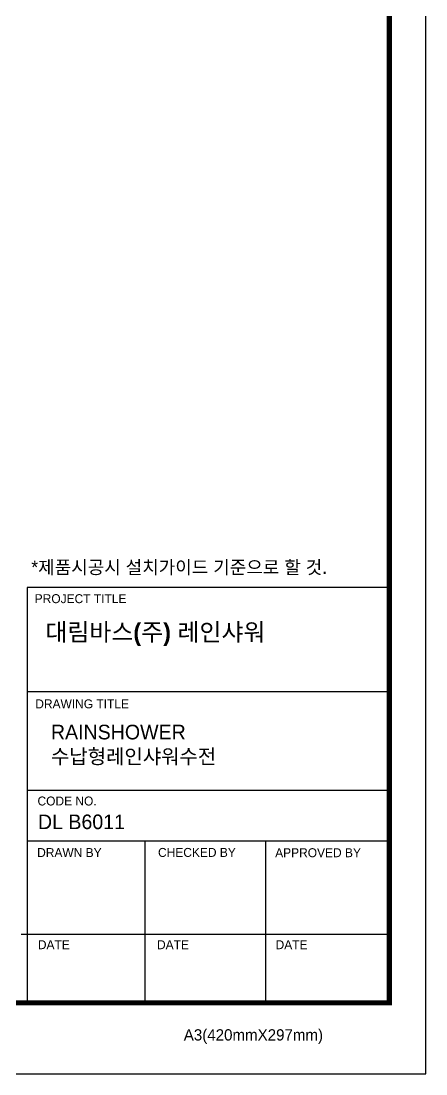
# Model space of a CAD drawing. Extents: x 8047 to 11207, y 0 to 2315.
# Drawn here: x 10643 to 11207, y 0 to 1468 of the extents above; entities that cross this region are included whole.
import ezdxf

# ---------------------------------------------------------------- set-up
doc = ezdxf.new("R2010")
doc.units = 0
doc.header["$LTSCALE"] = 10
doc.header["$MEASUREMENT"] = 0
doc.layers.get('0').update_dxf_attribs({"linetype": 'CONTINUOUS'})
doc.styles.add('Daelim Dimension', font='')
doc.styles.get('Daelim Dimension').set_extended_font_data('나눔고딕')

msp = doc.modelspace()

# ---------------------------------------------------------------- linework, layer by layer
at = {"color": 5, "ltscale": 40}
for p, q in [((11155.8, 678.6), (10650.9, 678.6)), ((11155.8, 532.7), (10650.9, 532.7)), ((11155.8, 532.7), (10650.9, 532.7)), ((11155.8, 395.4), (10650.9, 395.4)), ((11155.8, 395.4), (10650.9, 395.4)), ((11155.8, 324.6), (10650.9, 324.6)), ((11155.8, 324.6), (10650.9, 324.6)), ((10814.9, 324.6), (10814.9, 99.1)), ((10983.2, 324.6), (10983.2, 99.1)), ((11155.8, 194.3), (10642.9, 194.3)), ((11155.8, 194.3), (10654.8, 194.3)), ((11155.8, 99.1), (10723.1, 99.1))]:
    msp.add_line(p, q, dxfattribs=at)
at = {"color": 5, "ltscale": 0.5}
msp.add_line((10650.9, 678.6), (10650.9, 96.1), dxfattribs=at)
at = {"ltscale": 0.5}
msp.add_lwpolyline([(8047.4, 0), (11206.9, 0), (11206.9, 2315), (8047.4, 2315)], close=True, dxfattribs=at)
at = {"color": 5, "linetype": 'ByBlock', "lineweight": 200, "const_width": 7.28}
msp.add_lwpolyline([(8098.2, 99.1), (11155.8, 99.1), (11155.8, 2261.3), (8098.2, 2261.3)], close=True, dxfattribs=at)

# ---------------------------------------------------------------- texts
at = {"color": 5, "ltscale": 40, "style": 'Daelim Dimension'}
for s, height, p in [('PROJECT TITLE', 12.468, (10661.6, 656.6)), ('DRAWING TITLE', 12.468, (10662.4, 509.9)), ('CODE NO.', 12.47, (10665.5, 374.4)), ('DRAWN BY', 12.47, (10665, 302.5)), ('CHECKED BY', 12.47, (10833.5, 302.7)), ('APPROVED BY', 12.468, (10996.8, 302.3)), ('DATE', 12.47, (10666, 174)), ('DATE', 12.47, (10832.1, 174)), ('DATE', 12.47, (10997.4, 174)), ('A3(420mmX297mm)', 15.736, (10869.4, 46.6))]:
    msp.add_text(s, height=height, dxfattribs=at).set_placement(p)
at = {"attachment_point": 1, "style": 'Daelim Dimension'}
for s, insert, char_height, width in [('*제품시공시 설치가이드 기준으로 할 것.', (10656.8, 715.8), 18.364, 493.568), ('{\\fPretendard Variable SemiBold|b0|i0|c129|p2;\\C7;대림바스(주)} 레인샤워', (10676.4, 628.5), 24.441, 392.828), (' RAINSHOWER\\P 수납형레인샤워수전 ', (10676.6, 487), 20.404, 343.379), ('DL B6011', (10666.1, 361.8), 20.4, 343.379)]:
    msp.add_mtext(s, dxfattribs=dict(at, insert=insert, char_height=char_height, width=width))

doc.saveas('drawing.dxf')
